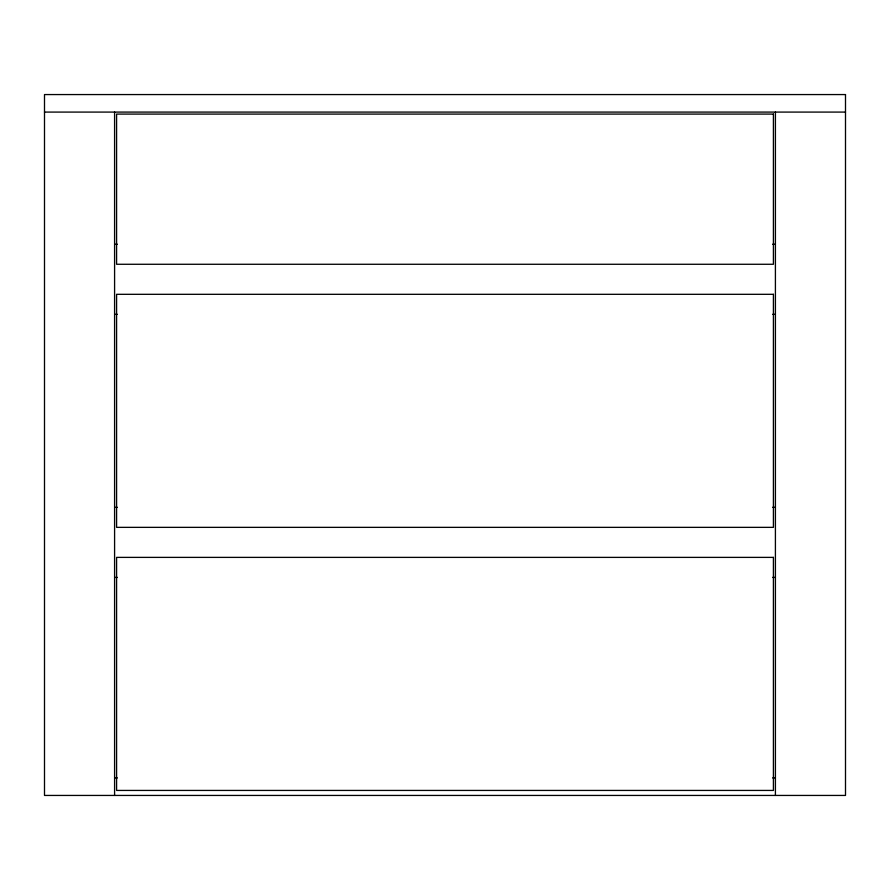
<?xml version="1.0" encoding="UTF-8"?>
<svg xmlns="http://www.w3.org/2000/svg" width="890" height="890" viewBox="0 0 890 890"><rect width="100%" height="100%" fill="white"/><g stroke="black" fill="none" stroke-linecap="round" stroke-linejoin="round"><path stroke-width="1.33" d="M44.5 112.084L845.5 112.084M114.588 244.249L117.369 244.249M772.631 244.249L775.413 244.249M114.588 314.337L117.369 314.337M772.631 314.337L775.413 314.337M114.588 507.333L117.369 507.333M772.631 507.322L775.413 507.322M114.588 577.41L117.369 577.41M772.631 577.41L775.413 577.41M114.588 777.916L117.369 777.916M772.631 777.916L775.413 777.916M775.413 112.084L775.413 795.438M114.588 112.084L114.588 795.438M845.5 94.562L44.5 94.562L44.5 795.438L845.5 795.438L845.5 94.562M773.41 114.087L116.59 114.087L116.59 264.274L773.41 264.274L773.41 114.087M773.41 294.312L116.59 294.312L116.59 527.358L773.41 527.358L773.41 294.312M773.41 557.385L116.59 557.385L116.59 790.431L773.41 790.431L773.41 557.385"/></g></svg>
